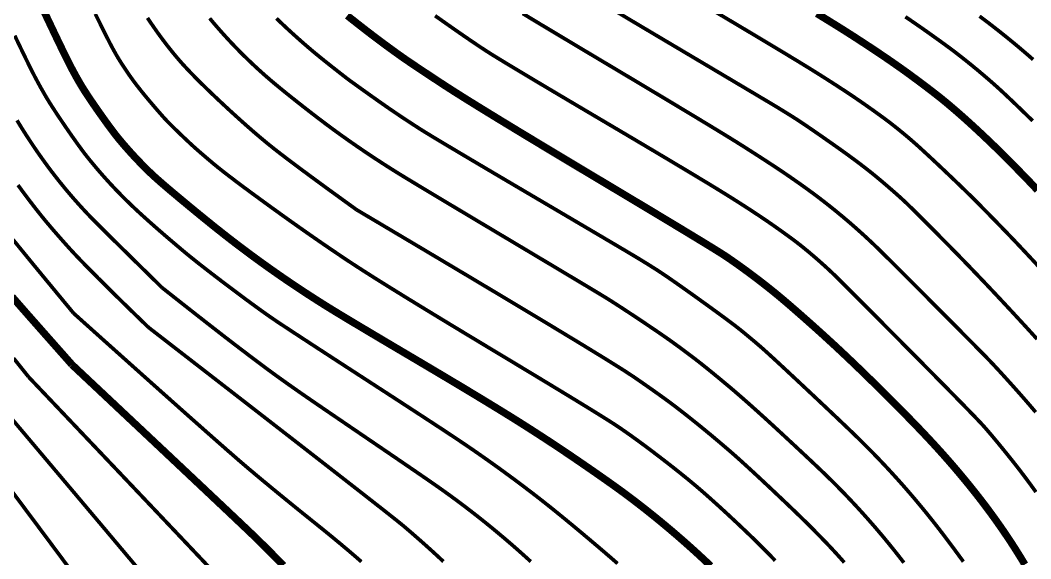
# Model space of a CAD drawing. Extents: x 36524600 to 36525730, y 2746759 to 2747713.
# Drawn here: x 36525113.09 to 36525133.72, y 2747475.43 to 2747486.42 of the extents above; entities that cross this region are included whole.
import ezdxf

# ---------------------------------------------------------------- set-up
doc = ezdxf.new("R2010")
doc.units = 0
doc.header["$LTSCALE"] = 1000
doc.header["$MEASUREMENT"] = 0
doc.layers.add('DGX', color=251, linetype='Continuous')

# ---------------------------------------------------------------- blocks, each defined once
blk = doc.blocks.new('dxt')
at = {"layer": 'DGX', "color": 253, "linetype": 'Continuous', "flags": 128}
for points, const_width in [([(36525132.67419408, 2747486.505715266), (36525132.75470402, 2747486.445391158), (36525132.8348624, 2747486.38461157), (36525132.91466921, 2747486.323376501), (36525132.99412446, 2747486.261685951), (36525133.07322816, 2747486.19953992), (36525133.1519803, 2747486.136938408), (36525133.23038086, 2747486.073881416), (36525133.30841964, 2747486.010377221), (36525133.3860864, 2747485.946434102), (36525133.46338114, 2747485.882052058), (36525133.54030385, 2747485.817231089), (36525133.61685453, 2747485.751971196), (36525133.6930332, 2747485.686272379), (36525133.76883984, 2747485.620134637)], 0.075), ([(36525133.75888032, 2747484.368957312), (36525133.66732639, 2747484.458115753), (36525133.57248303, 2747484.550177958), (36525133.47902877, 2747484.640508726), (36525133.39164212, 2747484.724472857), (36525133.31032307, 2747484.802070351), (36525133.23507163, 2747484.873301209), (36525133.1658878, 2747484.93816543), (36525133.10277157, 2747484.996663013), (36525133.04572295, 2747485.04879396), (36525132.99474195, 2747485.09455827), (36525132.94670465, 2747485.137034219), (36525132.89848717, 2747485.179300081), (36525132.85008951, 2747485.221355857), (36525132.80151166, 2747485.263201546), (36525132.75275364, 2747485.30483715), (36525132.70381542, 2747485.346262666), (36525132.65469703, 2747485.387478097), (36525132.60539845, 2747485.428483441), (36525132.55592337, 2747485.469275651), (36525132.50627546, 2747485.509851679), (36525132.45645474, 2747485.550211526), (36525132.40646119, 2747485.59035519), (36525132.35629482, 2747485.630282674), (36525132.30595563, 2747485.669993975), (36525132.25544361, 2747485.709489095), (36525132.20475877, 2747485.748768033), (36525132.15061122, 2747485.790122326), (36525132.08971108, 2747485.83584351), (36525132.02205835, 2747485.885931585), (36525131.94765301, 2747485.940386551), (36525131.86649509, 2747485.999208407), (36525131.77858457, 2747486.062397155), (36525131.68392146, 2747486.129952794), (36525131.58250576, 2747486.201875323), (36525131.47749612, 2747486.275657088), (36525131.37205122, 2747486.348790431), (36525131.26617105, 2747486.421275353), (36525131.15985563, 2747486.493111853)], 0.075), ([(36525129.35444285, 2747486.559425491), (36525129.64615434, 2747486.380166729), (36525129.89421426, 2747486.225480978), (36525130.09862261, 2747486.095368238), (36525130.27706444, 2747485.979538035), (36525130.44722474, 2747485.867699892), (36525130.60910355, 2747485.759853811), (36525130.76270084, 2747485.655999789), (36525130.90801662, 2747485.55613783), (36525131.0450509, 2747485.46026793), (36525131.17380367, 2747485.368390092), (36525131.29427493, 2747485.280504314), (36525131.40680826, 2747485.1970909), (36525131.51174725, 2747485.11863015), (36525131.60909189, 2747485.045122067), (36525131.6988422, 2747484.976566648), (36525131.78099816, 2747484.912963895), (36525131.85555977, 2747484.854313808), (36525131.92252705, 2747484.800616385), (36525131.98189998, 2747484.751871628), (36525132.03736079, 2747484.705470473), (36525132.09259173, 2747484.658803855), (36525132.14759278, 2747484.611871774), (36525132.20236395, 2747484.564674231), (36525132.25690525, 2747484.517211225), (36525132.31121666, 2747484.469482756), (36525132.3652982, 2747484.421488825), (36525132.41914985, 2747484.373229432), (36525132.47363779, 2747484.323935955), (36525132.52962819, 2747484.272839774), (36525132.58712104, 2747484.21994089), (36525132.64611636, 2747484.165239301), (36525132.70661413, 2747484.108735008), (36525132.76861437, 2747484.050428011), (36525132.83211706, 2747483.990318311), (36525132.8971222, 2747483.928405906), (36525132.96562118, 2747483.862480682), (36525133.03960534, 2747483.790332523), (36525133.11907469, 2747483.711961428), (36525133.20402923, 2747483.627367399), (36525133.29446896, 2747483.536550434), (36525133.39039388, 2747483.439510535), (36525133.49180399, 2747483.336247699), (36525133.59869929, 2747483.22676193), (36525133.71808671, 2747483.102582659), (36525133.85697321, 2747482.955239322)], 0.1500000059604645), ([(36525133.90111446, 2747481.372844257), (36525133.74586093, 2747481.540584082), (36525133.59682658, 2747481.7002613), (36525133.45401142, 2747481.851875911), (36525133.31741545, 2747481.995427915), (36525133.18703865, 2747482.130917313), (36525133.06363348, 2747482.258153102), (36525132.94795239, 2747482.376944283), (36525132.83999538, 2747482.487290855), (36525132.73976243, 2747482.589192819), (36525132.64725357, 2747482.682650175), (36525132.56246877, 2747482.767662922), (36525132.48540805, 2747482.84423106), (36525132.41607141, 2747482.91235459), (36525132.34900049, 2747482.977611382), (36525132.27873694, 2747483.045579304), (36525132.20528075, 2747483.116258357), (36525132.12863193, 2747483.189648541), (36525132.04879049, 2747483.265749855), (36525131.96575641, 2747483.344562301), (36525131.8795297, 2747483.426085878), (36525131.79011036, 2747483.510320586), (36525131.70202783, 2747483.592905295), (36525131.61981154, 2747483.669478877), (36525131.5434615, 2747483.740041331), (36525131.47297771, 2747483.804592658), (36525131.40836016, 2747483.863132857), (36525131.34960886, 2747483.915661928), (36525131.29672381, 2747483.962179872), (36525131.249705, 2747484.002686688), (36525131.20552941, 2747484.040077936), (36525131.16117398, 2747484.077249176), (36525131.11663874, 2747484.114200407), (36525131.07192367, 2747484.15093163), (36525131.02702878, 2747484.187442845), (36525130.98195408, 2747484.223734052), (36525130.93669954, 2747484.25980525), (36525130.89126517, 2747484.295656441), (36525130.84265996, 2747484.333323014), (36525130.78789286, 2747484.374840363), (36525130.72696389, 2747484.420208487), (36525130.65987304, 2747484.469427386), (36525130.58662031, 2747484.522497061), (36525130.50720569, 2747484.57941751), (36525130.4216292, 2747484.640188735), (36525130.32989083, 2747484.704810735), (36525130.23179697, 2747484.772985512), (36525130.12715402, 2747484.84441507), (36525130.01596196, 2747484.919099408), (36525129.89822081, 2747484.997038526), (36525129.77393056, 2747485.078232423), (36525129.64309122, 2747485.1626811), (36525129.50570278, 2747485.250384558), (36525129.36176524, 2747485.341342796), (36525129.19293029, 2747485.446378936), (36525128.98084959, 2747485.576316101), (36525128.72552317, 2747485.73115429), (36525128.42695099, 2747485.910893505), (36525128.08513308, 2747486.115533744), (36525127.70006942, 2747486.345075008), (36525127.27176002, 2747486.599517297)], 0.075), ([(36525133.85019239, 2747479.912376689), (36525133.7438137, 2747480.029657417), (36525133.62993918, 2747480.154312404), (36525133.50856881, 2747480.286341649), (36525133.37970261, 2747480.425745152), (36525133.24334056, 2747480.572522913), (36525133.09948267, 2747480.726674933), (36525132.95208228, 2747480.883751303), (36525132.80509271, 2747481.039302116), (36525132.65851396, 2747481.193327372), (36525132.51234603, 2747481.345827071), (36525132.36658893, 2747481.496801213), (36525132.22124264, 2747481.646249799), (36525132.07630718, 2747481.794172827), (36525131.93178254, 2747481.940570298), (36525131.79380163, 2747482.079676307), (36525131.66849733, 2747482.205724949), (36525131.55586966, 2747482.318716223), (36525131.45591862, 2747482.418650131), (36525131.3686442, 2747482.505526672), (36525131.2940464, 2747482.579345846), (36525131.23212522, 2747482.640107652), (36525131.18288067, 2747482.687812092), (36525131.13698462, 2747482.731217176), (36525131.08510895, 2747482.779080915), (36525131.02725367, 2747482.831403311), (36525130.96341876, 2747482.888184362), (36525130.89360423, 2747482.949424069), (36525130.81781009, 2747483.015122432), (36525130.73603632, 2747483.08527945), (36525130.64828295, 2747483.159895125), (36525130.55407795, 2747483.238351054), (36525130.45294936, 2747483.320028839), (36525130.34489717, 2747483.404928479), (36525130.22992138, 2747483.493049973), (36525130.10802199, 2747483.584393322), (36525129.979199, 2747483.678958527), (36525129.84345241, 2747483.776745586), (36525129.70078222, 2747483.8777545), (36525129.56064026, 2747483.97595604), (36525129.43247835, 2747484.065320975), (36525129.3162965, 2747484.145849305), (36525129.21209469, 2747484.217541031), (36525129.11987293, 2747484.280396152), (36525129.03963123, 2747484.334414669), (36525128.97136956, 2747484.379596581), (36525128.91508796, 2747484.415941889), (36525128.86475392, 2747484.447800376), (36525128.81433494, 2747484.479521823), (36525128.76383104, 2747484.511106233), (36525128.71324221, 2747484.542553603), (36525128.66256845, 2747484.573863935), (36525128.61180976, 2747484.605037229), (36525128.56096613, 2747484.636073484), (36525128.51003759, 2747484.666972701), (36525128.42696203, 2747484.71680605), (36525128.27967741, 2747484.804644704), (36525128.06818371, 2747484.930488664), (36525127.79248095, 2747485.094337927), (36525127.45256911, 2747485.296192496), (36525127.0484482, 2747485.536052369), (36525126.58011822, 2747485.813917547), (36525126.04757917, 2747486.12978803), (36525125.50822121, 2747486.450452555), (36525125.0194345, 2747486.742699859)], 0.075), ([(36525133.82094971, 2747478.421004028), (36525133.72735467, 2747478.531576882), (36525133.6329444, 2747478.641479966), (36525133.5377189, 2747478.750713283), (36525133.44167817, 2747478.859276831), (36525133.34810643, 2747478.963996301), (36525133.2602879, 2747479.061697385), (36525133.1782226, 2747479.152380082), (36525133.10191052, 2747479.236044393), (36525133.03135166, 2747479.312690317), (36525132.96654601, 2747479.382317855), (36525132.90749358, 2747479.444927006), (36525132.85419437, 2747479.50051777), (36525132.79217649, 2747479.564162284), (36525132.70696805, 2747479.650932686), (36525132.59856906, 2747479.760828975), (36525132.4669795, 2747479.89385115), (36525132.31219938, 2747480.049999213), (36525132.1342287, 2747480.229273163), (36525131.93306746, 2747480.431673), (36525131.70871566, 2747480.657198723), (36525131.48405384, 2747480.88278868), (36525131.28196253, 2747481.085381215), (36525131.10244174, 2747481.264976329), (36525130.94549146, 2747481.42157402), (36525130.8111117, 2747481.555174291), (36525130.69930246, 2747481.665777139), (36525130.61006374, 2747481.753382566), (36525130.54339553, 2747481.817990572), (36525130.4878613, 2747481.870934533), (36525130.43202447, 2747481.92354783), (36525130.37588508, 2747481.975830461), (36525130.31944309, 2747482.027782427), (36525130.26269853, 2747482.079403727), (36525130.20565139, 2747482.130694361), (36525130.14830167, 2747482.181654331), (36525130.09064936, 2747482.232283635), (36525130.03270236, 2747482.282575387), (36525129.97446857, 2747482.332522698), (36525129.91594797, 2747482.382125569), (36525129.85714056, 2747482.431384), (36525129.79804636, 2747482.480297992), (36525129.73866535, 2747482.528867544), (36525129.67899754, 2747482.577092655), (36525129.61904293, 2747482.624973327), (36525129.55880971, 2747482.672503047), (36525129.4983061, 2747482.719675305), (36525129.43753209, 2747482.7664901), (36525129.37648768, 2747482.812947433), (36525129.31517287, 2747482.859047303), (36525129.25358766, 2747482.90478971), (36525129.19173206, 2747482.950174655), (36525129.12960605, 2747482.995202137), (36525129.06724755, 2747483.039933296), (36525129.00469448, 2747483.084429272), (36525128.9419468, 2747483.128690064), (36525128.87900455, 2747483.172715673), (36525128.8158677, 2747483.216506098), (36525128.75253627, 2747483.260061341), (36525128.68901025, 2747483.303381399), (36525128.62528965, 2747483.346466274), (36525128.55735204, 2747483.391918363), (36525128.481175, 2747483.44234006), (36525128.39675854, 2747483.497731366), (36525128.30410266, 2747483.558092281), (36525128.20320734, 2747483.623422805), (36525128.09407262, 2747483.693722938), (36525127.97669846, 2747483.768992681), (36525127.85108487, 2747483.849232031), (36525127.69453586, 2747483.947603353), (36525127.48435541, 2747484.077269007), (36525127.22054353, 2747484.238228994), (36525126.9031002, 2747484.430483313), (36525126.53202543, 2747484.654031965), (36525126.10731924, 2747484.908874949), (36525125.6289816, 2747485.195012265), (36525125.09701252, 2747485.512443914), (36525124.56859811, 2747485.827703168), (36525124.1009245, 2747486.107323301), (36525123.69399167, 2747486.351304312), (36525123.34779963, 2747486.559646201)], 0.075), ([(36525133.82570609, 2747476.790680877), (36525133.74184024, 2747476.907337497), (36525133.65686264, 2747477.023182268), (36525133.57077327, 2747477.138215191), (36525133.48357216, 2747477.252436265), (36525133.39525928, 2747477.365845491), (36525133.30583464, 2747477.478442868), (36525133.21848039, 2747477.586972004), (36525133.13637871, 2747477.688176505), (36525133.05952957, 2747477.782056371), (36525132.98793297, 2747477.868611602), (36525132.92158893, 2747477.947842199), (36525132.86049744, 2747478.01974816), (36525132.8046585, 2747478.084329487), (36525132.75407211, 2747478.141586179), (36525132.68811281, 2747478.213002065), (36525132.58615512, 2747478.320060975), (36525132.44819905, 2747478.46276291), (36525132.27424458, 2747478.641107868), (36525132.06429175, 2747478.85509585), (36525131.81834052, 2747479.104726857), (36525131.53639091, 2747479.390000887), (36525131.21844292, 2747479.710917941), (36525130.90093142, 2747480.030940644), (36525130.62029129, 2747480.313531619), (36525130.37652253, 2747480.558690867), (36525130.16962513, 2747480.766418389), (36525129.99959911, 2747480.936714183), (36525129.86644447, 2747481.06957825), (36525129.7701612, 2747481.16501059), (36525129.71074928, 2747481.223011202), (36525129.66966522, 2747481.262178283), (36525129.62836549, 2747481.301110028), (36525129.58685008, 2747481.339806437), (36525129.545119, 2747481.378267509), (36525129.50317225, 2747481.416493246), (36525129.46100982, 2747481.454483646), (36525129.41863171, 2747481.49223871), (36525129.37603793, 2747481.529758438), (36525129.33323388, 2747481.567038099), (36525129.29022495, 2747481.604072962), (36525129.24701116, 2747481.640863026), (36525129.20359249, 2747481.677408293), (36525129.15996895, 2747481.713708762), (36525129.11614054, 2747481.749764432), (36525129.07210726, 2747481.785575304), (36525129.0278691, 2747481.821141378), (36525128.98049141, 2747481.858458128), (36525128.92703956, 2747481.89952103), (36525128.86751351, 2747481.944330082), (36525128.80191328, 2747481.992885285), (36525128.73023888, 2747482.045186638), (36525128.6524903, 2747482.101234142), (36525128.56866753, 2747482.161027797), (36525128.47877058, 2747482.224567603), (36525128.38260259, 2747482.29155022), (36525128.2799667, 2747482.361672306), (36525128.17086291, 2747482.434933864), (36525128.05529121, 2747482.511334891), (36525127.9332516, 2747482.590875389), (36525127.8047441, 2747482.673555357), (36525127.66976869, 2747482.759374795), (36525127.52832538, 2747482.848333704), (36525127.36164442, 2747482.951526321), (36525127.15095607, 2747483.080046886), (36525126.89626034, 2747483.233895397), (36525126.59755723, 2747483.413071855), (36525126.25484673, 2747483.617576261), (36525125.86812884, 2747483.847408613), (36525125.43740357, 2747484.102568913), (36525124.96267091, 2747484.383057159), (36525124.49136667, 2747484.661514805), (36525124.07092667, 2747484.910583303), (36525123.70135091, 2747485.130262653), (36525123.38263937, 2747485.320552855), (36525123.11479207, 2747485.481453909), (36525122.897809, 2747485.612965815), (36525122.73169017, 2747485.715088573), (36525122.61643557, 2747485.787822183), (36525122.52132398, 2747485.849965809), (36525122.41563418, 2747485.920318618), (36525122.29936615, 2747485.998880609), (36525122.17251992, 2747486.085651781), (36525122.03509548, 2747486.180632135), (36525121.88709281, 2747486.283821671), (36525121.72851193, 2747486.39522039), (36525121.55935283, 2747486.514828289)], 0.075), ([(36525119.76674769, 2747486.517027398), (36525119.79096381, 2747486.497922886), (36525119.82180142, 2747486.473600176), (36525119.85926053, 2747486.444059267), (36525119.90334113, 2747486.409300159), (36525119.95404322, 2747486.369322852), (36525120.00811802, 2747486.326816955), (36525120.06231671, 2747486.284472076), (36525120.1166393, 2747486.242288215), (36525120.17108578, 2747486.200265371), (36525120.22565617, 2747486.158403546), (36525120.28035045, 2747486.116702738), (36525120.33516863, 2747486.075162948), (36525120.39011071, 2747486.033784176), (36525120.44517476, 2747485.992567863), (36525120.50035888, 2747485.951515452), (36525120.55566305, 2747485.91062694), (36525120.61108728, 2747485.86990233), (36525120.66663157, 2747485.829341621), (36525120.72229592, 2747485.788944812), (36525120.77808033, 2747485.748711904), (36525120.83398479, 2747485.708642897), (36525120.89724011, 2747485.664082393), (36525120.97507707, 2747485.610374993), (36525121.06749568, 2747485.547520698), (36525121.17449594, 2747485.475519508), (36525121.29607783, 2747485.394371422), (36525121.43224138, 2747485.30407644), (36525121.58298657, 2747485.204634564), (36525121.7483134, 2747485.096045792), (36525121.94772723, 2747484.967513646), (36525122.20073339, 2747484.808241647), (36525122.50733189, 2747484.618229796), (36525122.86752272, 2747484.397478092), (36525123.28130587, 2747484.145986536), (36525123.74868137, 2747483.863755127), (36525124.2696492, 2747483.550783866), (36525124.84420937, 2747483.207072753), (36525125.41206773, 2747482.867647207), (36525125.91293013, 2747482.567532652), (36525126.34679659, 2747482.306729086), (36525126.71366711, 2747482.085236509), (36525127.01354168, 2747481.903054923), (36525127.24642029, 2747481.760184326), (36525127.41230296, 2747481.656624718), (36525127.51118968, 2747481.5923761), (36525127.57645343, 2747481.54760798), (36525127.64146718, 2747481.502489866), (36525127.70623092, 2747481.457021757), (36525127.77074467, 2747481.411203654), (36525127.83500841, 2747481.365035556), (36525127.89902214, 2747481.318517464), (36525127.96278588, 2747481.271649378), (36525128.02629961, 2747481.224431298), (36525128.08955585, 2747481.176868821), (36525128.15254711, 2747481.128967548), (36525128.2152734, 2747481.080727478), (36525128.27773471, 2747481.032148609), (36525128.33993104, 2747480.983230945), (36525128.40186239, 2747480.933974482), (36525128.46352877, 2747480.884379223), (36525128.52493016, 2747480.834445166), (36525128.58977647, 2747480.780884211), (36525128.66177759, 2747480.720408258), (36525128.7409335, 2747480.653017304), (36525128.82724421, 2747480.578711351), (36525128.92070974, 2747480.4974904), (36525129.02133006, 2747480.409354449), (36525129.12910519, 2747480.314303498), (36525129.24403512, 2747480.212337549), (36525129.36227553, 2747480.106625773), (36525129.47998212, 2747480.000337345), (36525129.59715489, 2747479.893472265), (36525129.71379381, 2747479.786030531), (36525129.82989891, 2747479.678012145), (36525129.94547018, 2747479.569417106), (36525130.06050763, 2747479.460245414), (36525130.17501123, 2747479.35049707), (36525130.28968124, 2747479.239663012), (36525130.40521786, 2747479.12723418), (36525130.5216211, 2747479.013210572), (36525130.63889096, 2747478.897592191), (36525130.75702744, 2747478.780379035), (36525130.87603053, 2747478.661571104), (36525130.99590025, 2747478.541168399), (36525131.11663658, 2747478.419170918), (36525131.2357149, 2747478.29787739), (36525131.35061058, 2747478.179586541), (36525131.46132363, 2747478.064298371), (36525131.56785402, 2747477.952012879), (36525131.67020178, 2747477.842730066), (36525131.7683669, 2747477.736449931), (36525131.86234938, 2747477.633172475), (36525131.95214921, 2747477.532897698), (36525132.03947055, 2747477.433806355), (36525132.12601751, 2747477.334079201), (36525132.21179011, 2747477.233716238), (36525132.29678833, 2747477.132717465), (36525132.38101219, 2747477.031082881), (36525132.46446169, 2747476.928812487), (36525132.54713682, 2747476.825906283), (36525132.62903757, 2747476.722364269), (36525132.7100413, 2747476.618140333), (36525132.79002532, 2747476.513188361), (36525132.86898965, 2747476.407508354), (36525132.94693426, 2747476.301100313), (36525133.02385918, 2747476.193964236), (36525133.09976439, 2747476.086100124), (36525133.1746499, 2747475.977507977), (36525133.24851571, 2747475.868187795), (36525133.32127476, 2747475.758155292), (36525133.39283999, 2747475.647426182), (36525133.4632114, 2747475.536000464), (36525133.53238899, 2747475.423878139), (36525133.60037277, 2747475.311059207)], 0.1500000059604645), ([(36525119.7955789, 2747485.207621312), (36525119.67685642, 2747485.299558287), (36525119.56605878, 2747485.385892822), (36525119.46318597, 2747485.466624916), (36525119.368238, 2747485.541754569), (36525119.28121487, 2747485.611281782), (36525119.20211658, 2747485.675206555), (36525119.13094312, 2747485.733528887), (36525119.0676945, 2747485.786248778), (36525119.00854343, 2747485.836321225), (36525118.94966263, 2747485.886701223), (36525118.8910521, 2747485.937388774), (36525118.83271183, 2747485.988383877), (36525118.77464183, 2747486.039686531), (36525118.71684209, 2747486.091296737), (36525118.65931263, 2747486.143214494), (36525118.60205343, 2747486.195439804), (36525118.54507087, 2747486.247966819), (36525118.48837133, 2747486.300789691), (36525118.43195482, 2747486.35390842), (36525118.37582133, 2747486.407323007), (36525118.31997085, 2747486.461033452)], 0.075), ([(36525132.34469478, 2747475.370054924), (36525132.25726998, 2747475.48946179), (36525132.17453134, 2747475.60179032), (36525132.09647886, 2747475.707040513), (36525132.02311255, 2747475.805212371), (36525131.9544324, 2747475.896305893), (36525131.89043842, 2747475.980321079), (36525131.8285624, 2747476.06061636), (36525131.76623616, 2747476.140550167), (36525131.70345971, 2747476.220122499), (36525131.64023302, 2747476.299333358), (36525131.57655613, 2747476.378182741), (36525131.51242901, 2747476.456670651), (36525131.44785167, 2747476.534797086), (36525131.3828241, 2747476.612562047), (36525131.31735478, 2747476.689955468), (36525131.25145217, 2747476.766967281), (36525131.18511628, 2747476.843597487), (36525131.11834709, 2747476.919846086), (36525131.05114462, 2747476.995713077), (36525130.98350886, 2747477.071198462), (36525130.91543981, 2747477.14630224), (36525130.84693746, 2747477.22102441), (36525130.77801075, 2747477.295355303), (36525130.70866858, 2747477.369285248), (36525130.63891096, 2747477.442814245), (36525130.56873788, 2747477.515942295), (36525130.49814934, 2747477.588669397), (36525130.42714535, 2747477.660995551), (36525130.3557259, 2747477.732920757), (36525130.28389099, 2747477.804445017), (36525130.20383109, 2747477.883067776), (36525130.10773665, 2747477.976288482), (36525129.99560768, 2747478.084107136), (36525129.86744417, 2747478.206523737), (36525129.72324613, 2747478.343538287), (36525129.56301355, 2747478.495150784), (36525129.38674644, 2747478.661361229), (36525129.19444479, 2747478.842169621), (36525129.00356916, 2747479.021173043), (36525128.8315801, 2747479.181968575), (36525128.67847762, 2747479.324556218), (36525128.54426169, 2747479.448935972), (36525128.42893235, 2747479.555107836), (36525128.33248958, 2747479.643071812), (36525128.25493339, 2747479.712827898), (36525128.19626376, 2747479.764376095), (36525128.14695744, 2747479.806724655), (36525128.09749116, 2747479.848881835), (36525128.04786492, 2747479.890847632), (36525127.99807872, 2747479.932622048), (36525127.94813257, 2747479.974205081), (36525127.89802645, 2747480.015596733), (36525127.84776037, 2747480.056797003), (36525127.79733433, 2747480.097805891), (36525127.74008357, 2747480.143267292), (36525127.66934332, 2747480.197825099), (36525127.58511357, 2747480.261479314), (36525127.48739433, 2747480.334229935), (36525127.3761856, 2747480.416076963), (36525127.25148737, 2747480.507020399), (36525127.11329966, 2747480.607060241), (36525126.96162245, 2747480.71619649), (36525126.80967901, 2747480.824966224), (36525126.67069257, 2747480.923906521), (36525126.54466315, 2747481.013017382), (36525126.43159074, 2747481.092298806), (36525126.33147534, 2747481.161750793), (36525126.24431696, 2747481.221373343), (36525126.17011558, 2747481.271166456), (36525126.10887122, 2747481.311130133), (36525126.05404916, 2747481.346088672), (36525125.99911467, 2747481.380866371), (36525125.94406776, 2747481.41546323), (36525125.88890843, 2747481.449879249), (36525125.83363668, 2747481.484114428), (36525125.7782525, 2747481.518168768), (36525125.72275591, 2747481.552042268), (36525125.66714689, 2747481.585734928), (36525125.58446384, 2747481.635186425), (36525125.44774514, 2747481.716336436), (36525125.25699081, 2747481.829184961), (36525125.01220082, 2747481.973732001), (36525124.71337519, 2747482.149977554), (36525124.36051392, 2747482.357921621), (36525123.953617, 2747482.597564203), (36525123.49268443, 2747482.868905298), (36525123.03081767, 2747483.140974466), (36525122.62111815, 2747483.382801263), (36525122.26358589, 2747483.594385689), (36525121.95822087, 2747483.775727745), (36525121.7050231, 2747483.926827431), (36525121.50399257, 2747484.047684746), (36525121.3551293, 2747484.138299691), (36525121.25843327, 2747484.198672266), (36525121.18789767, 2747484.244040069), (36525121.11751569, 2747484.2896407), (36525121.04728732, 2747484.335474159), (36525120.97721256, 2747484.381540445), (36525120.90729142, 2747484.42783956), (36525120.83752389, 2747484.474371501), (36525120.76790997, 2747484.521136271), (36525120.69844967, 2747484.568133868), (36525120.62363175, 2747484.619350619), (36525120.537945, 2747484.678772849), (36525120.44138941, 2747484.746400558), (36525120.33396499, 2747484.822233747), (36525120.21567173, 2747484.906272414), (36525120.08650962, 2747484.998516561), (36525119.94647868, 2747485.098966186), (36525119.7955789, 2747485.207621291)], 0.075), ([(36525131.13014806, 2747475.348641711), (36525131.07129287, 2747475.424405612), (36525131.01451537, 2747475.496987173), (36525130.9585852, 2747475.56782027), (36525130.90227197, 2747475.638338772), (36525130.84557571, 2747475.708542681), (36525130.7884964, 2747475.778431997), (36525130.73103406, 2747475.84800672), (36525130.67318866, 2747475.917266848), (36525130.61496022, 2747475.986212384), (36525130.55634874, 2747476.054843326), (36525130.49736131, 2747476.123151414), (36525130.43800502, 2747476.191128387), (36525130.37827987, 2747476.258774246), (36525130.31818587, 2747476.326088991), (36525130.25772302, 2747476.393072621), (36525130.19689131, 2747476.459725137), (36525130.13569073, 2747476.526046538), (36525130.07412131, 2747476.592036825), (36525130.01219048, 2747476.657688056), (36525129.94990569, 2747476.722992291), (36525129.88726695, 2747476.78794953), (36525129.82427425, 2747476.852559772), (36525129.76092759, 2747476.916823018), (36525129.69722698, 2747476.980739268), (36525129.63317241, 2747477.044308522), (36525129.56876387, 2747477.107530779), (36525129.49754958, 2747477.17651837), (36525129.41307769, 2747477.257383626), (36525129.31534822, 2747477.350126546), (36525129.20436116, 2747477.45474713), (36525129.0801165, 2747477.571245379), (36525128.94261426, 2747477.699621292), (36525128.79185444, 2747477.839874869), (36525128.62783703, 2747477.992006111), (36525128.46115585, 2747478.145783221), (36525128.30240473, 2747478.290974404), (36525128.15158367, 2747478.427579659), (36525128.00869267, 2747478.555598987), (36525127.87373172, 2747478.675032388), (36525127.74670083, 2747478.785879862), (36525127.6276, 2747478.888141408), (36525127.51642922, 2747478.981817026), (36525127.41245817, 2747479.068262551), (36525127.31495653, 2747479.148833816), (36525127.22392429, 2747479.223530821), (36525127.13936146, 2747479.292353565), (36525127.06126803, 2747479.35530205), (36525126.98964401, 2747479.412376274), (36525126.92448938, 2747479.463576238), (36525126.86580417, 2747479.508901942), (36525126.81028338, 2747479.551197615), (36525126.75462203, 2747479.59330749), (36525126.69882015, 2747479.635231565), (36525126.64287773, 2747479.676969841), (36525126.58679475, 2747479.718522316), (36525126.53057123, 2747479.759888993), (36525126.47420716, 2747479.80106987), (36525126.41770254, 2747479.842064947), (36525126.35740416, 2747479.885252266), (36525126.28965881, 2747479.933009867), (36525126.21446647, 2747479.985337751), (36525126.13182716, 2747480.042235917), (36525126.04174086, 2747480.103704366), (36525125.94420759, 2747480.169743098), (36525125.83922734, 2747480.240352112), (36525125.72680011, 2747480.315531408), (36525125.61418993, 2747480.390436387), (36525125.50866082, 2747480.460222445), (36525125.41021279, 2747480.524889584), (36525125.31884584, 2747480.584437804), (36525125.23455996, 2747480.638867104), (36525125.15735517, 2747480.688177485), (36525125.08723144, 2747480.732368947), (36525125.02418879, 2747480.771441489), (36525124.93986142, 2747480.822697203), (36525124.80588349, 2747480.903438179), (36525124.62225501, 2747481.013664417), (36525124.38897599, 2747481.153375917), (36525124.10604642, 2747481.322572679), (36525123.7734663, 2747481.521254703), (36525123.39123563, 2747481.74942199), (36525122.95935442, 2747482.007074539), (36525122.52621773, 2747482.265531059), (36525122.14022063, 2747482.496110259), (36525121.80136314, 2747482.698812139), (36525121.50964524, 2747482.8736367), (36525121.26506694, 2747483.020583941), (36525121.06762823, 2747483.139653862), (36525120.91732913, 2747483.230846463), (36525120.81416962, 2747483.294161744), (36525120.73469083, 2747483.343710386), (36525120.65543391, 2747483.393603066), (36525120.57639885, 2747483.443839787), (36525120.49758565, 2747483.494420548), (36525120.41899431, 2747483.545345348), (36525120.34062483, 2747483.596614188), (36525120.26247722, 2747483.648227067), (36525120.18455146, 2747483.700183986), (36525120.10685351, 2747483.752480961), (36525120.02938932, 2747483.80511401), (36525119.95215888, 2747483.858083131), (36525119.87516219, 2747483.911388326), (36525119.79839925, 2747483.965029593), (36525119.72187007, 2747484.019006933), (36525119.64557464, 2747484.073320346), (36525119.56951296, 2747484.127969832), (36525119.49184266, 2747484.18443863), (36525119.41072135, 2747484.244209976), (36525119.32614903, 2747484.307283873), (36525119.2381257, 2747484.373660319), (36525119.14665137, 2747484.443339315), (36525119.05172604, 2747484.516320861), (36525118.95334969, 2747484.592604956), (36525118.85152233, 2747484.672191601), (36525118.75089984, 2747484.75137477), (36525118.65613809, 2747484.826448438), (36525118.56723707, 2747484.897412606), (36525118.48419679, 2747484.964267273), (36525118.40701725, 2747485.027012439), (36525118.33569844, 2747485.085648104), (36525118.27024037, 2747485.140174268), (36525118.21064304, 2747485.190590931), (36525118.15415611, 2747485.239151883), (36525118.09802926, 2747485.288110915), (36525118.04226249, 2747485.337468026), (36525117.98685578, 2747485.387223216), (36525117.93180916, 2747485.437376485), (36525117.87712261, 2747485.487927833), (36525117.82279614, 2747485.53887726), (36525117.76882974, 2747485.590224766), (36525117.71523459, 2747485.641959648), (36525117.66202185, 2747485.694071201), (36525117.60919151, 2747485.746559426), (36525117.5567436, 2747485.799424322), (36525117.50467809, 2747485.85266589), (36525117.452995, 2747485.90628413), (36525117.40169433, 2747485.960279041), (36525117.35077606, 2747486.014650624), (36525117.30025075, 2747486.06938755), (36525117.25012891, 2747486.124478487), (36525117.20041055, 2747486.179923438), (36525117.15109567, 2747486.2357224), (36525117.10218427, 2747486.291875375), (36525117.05367636, 2747486.348382364), (36525117.00557192, 2747486.405243364), (36525116.95787098, 2747486.462458378)], 0.075), ([(36525119.95806362, 2747482.553040215), (36525121.1537668, 2747481.843299757), (36525122.2097818, 2747481.214592113), (36525123.12610862, 2747480.666917283), (36525123.90274727, 2747480.200275267), (36525124.53969772, 2747479.814666066), (36525125.03696, 2747479.510089679), (36525125.39453409, 2747479.286546106), (36525125.61242, 2747479.144035347), (36525125.75566182, 2747479.04498844), (36525125.88930365, 2747478.951836423), (36525126.01334547, 2747478.864579297), (36525126.1277873, 2747478.78321706), (36525126.23262914, 2747478.707749714), (36525126.32787097, 2747478.638177257), (36525126.4135128, 2747478.574499691), (36525126.48955464, 2747478.516717016), (36525126.56069032, 2747478.461742105), (36525126.63161366, 2747478.406487833), (36525126.70232468, 2747478.350954202), (36525126.77282336, 2747478.295141209), (36525126.84310972, 2747478.239048857), (36525126.91318374, 2747478.182677144), (36525126.98304544, 2747478.12602607), (36525127.0526948, 2747478.069095636), (36525127.12213912, 2747478.011908332), (36525127.19138569, 2747477.95448665), (36525127.26043452, 2747477.89683059), (36525127.32928558, 2747477.838940151), (36525127.39793891, 2747477.780815334), (36525127.46639448, 2747477.722456138), (36525127.53465231, 2747477.663862563), (36525127.60271238, 2747477.60503461), (36525127.67461197, 2747477.542064872), (36525127.75438834, 2747477.471045943), (36525127.84204149, 2747477.391977821), (36525127.93757143, 2747477.304860509), (36525128.04097815, 2747477.209694005), (36525128.15226164, 2747477.106478309), (36525128.27142192, 2747476.995213422), (36525128.39845899, 2747476.875899344), (36525128.52457416, 2747476.756961901), (36525128.64096873, 2747476.64682692), (36525128.74764273, 2747476.545494402), (36525128.84459613, 2747476.452964346), (36525128.93182895, 2747476.369236752), (36525129.00934117, 2747476.294311621), (36525129.07713282, 2747476.228188952), (36525129.13520388, 2747476.170868746), (36525129.18784419, 2747476.118399716), (36525129.2393436, 2747476.066830574), (36525129.28970209, 2747476.016161321), (36525129.33891967, 2747475.966391957), (36525129.38699634, 2747475.917522483), (36525129.4339321, 2747475.869552897), (36525129.47972695, 2747475.8224832), (36525129.52438088, 2747475.776313392), (36525129.56834213, 2747475.730480526), (36525129.61205895, 2747475.684421655), (36525129.6555313, 2747475.638136778), (36525129.69875921, 2747475.591625896), (36525129.74174266, 2747475.54488901), (36525129.78448166, 2747475.497926117), (36525129.8269762, 2747475.45073722), (36525129.86922631, 2747475.403322317), (36525129.9136022, 2747475.352505994)], 0.075), ([(36525115.6876684, 2747486.470127795), (36525115.73525111, 2747486.399798034), (36525115.7867753, 2747486.324536394), (36525115.84224096, 2747486.244342876), (36525115.9001893, 2747486.162085673), (36525115.95916153, 2747486.080632982), (36525116.01915765, 2747485.999984802), (36525116.08017766, 2747485.920141133), (36525116.14222156, 2747485.841101975), (36525116.20528935, 2747485.762867327), (36525116.26938103, 2747485.685437191), (36525116.3344966, 2747485.608811567), (36525116.40470471, 2747485.529188104), (36525116.484074, 2747485.442764456), (36525116.57260447, 2747485.349540622), (36525116.67029613, 2747485.249516603), (36525116.77714896, 2747485.142692398), (36525116.89316298, 2747485.029068008), (36525117.01833818, 2747484.908643431), (36525117.15267457, 2747484.78141867), (36525117.28973415, 2747484.653369655), (36525117.42307893, 2747484.530472319), (36525117.55270892, 2747484.412726662), (36525117.6786241, 2747484.300132683), (36525117.80082449, 2747484.192690384), (36525117.91931009, 2747484.090399763), (36525118.03408089, 2747483.993260821), (36525118.14513688, 2747483.901273559), (36525118.26901264, 2747483.801972418), (36525118.4222427, 2747483.682891841), (36525118.60482708, 2747483.544031828), (36525118.81676576, 2747483.385392379), (36525119.05805875, 2747483.206973494), (36525119.32870606, 2747483.008775174), (36525119.62870767, 2747482.790797418), (36525119.95806359, 2747482.553040225)], 0.075), ([(36525114.62280764, 2747486.551614842), (36525114.68219209, 2747486.43179899), (36525114.73582526, 2747486.323823271), (36525114.78370714, 2747486.227687686), (36525114.82583773, 2747486.143392234), (36525114.86221702, 2747486.070936915), (36525114.89284503, 2747486.01032173), (36525114.91772176, 2747485.961546678), (36525114.93684718, 2747485.924611759), (36525114.95318442, 2747485.893645306), (36525114.96969657, 2747485.862775648), (36525114.98638362, 2747485.832002786), (36525115.0032456, 2747485.80132672), (36525115.02028248, 2747485.77074745), (36525115.03749427, 2747485.740264976), (36525115.05488098, 2747485.709879299), (36525115.07244259, 2747485.679590417), (36525115.09144771, 2747485.64762076), (36525115.11316493, 2747485.612192757), (36525115.13759425, 2747485.573306408), (36525115.16473568, 2747485.530961713), (36525115.19458921, 2747485.485158672), (36525115.22715483, 2747485.435897285), (36525115.26243256, 2747485.383177552), (36525115.30042239, 2747485.326999472), (36525115.34154674, 2747485.267695094), (36525115.38622806, 2747485.205596466), (36525115.43446634, 2747485.140703587), (36525115.48626157, 2747485.073016457), (36525115.54161377, 2747485.002535076), (36525115.60052291, 2747484.929259444), (36525115.66298902, 2747484.853189562), (36525115.72901209, 2747484.774325428), (36525115.7941163, 2747484.697523671), (36525115.85382586, 2747484.627640919), (36525115.90814076, 2747484.56467717), (36525115.95706101, 2747484.508632426), (36525116.0005866, 2747484.459506685), (36525116.03871753, 2747484.417299948), (36525116.0714538, 2747484.382012215), (36525116.09879542, 2747484.353643487), (36525116.1234775, 2747484.328757538), (36525116.14823518, 2747484.303918147), (36525116.17306845, 2747484.27912531), (36525116.19797731, 2747484.25437903), (36525116.22296177, 2747484.229679307), (36525116.24802182, 2747484.20502614), (36525116.27315746, 2747484.180419528), (36525116.29836869, 2747484.155859473), (36525116.32443932, 2747484.130606977), (36525116.35215314, 2747484.103923041), (36525116.38151017, 2747484.075807667), (36525116.41251038, 2747484.046260853), (36525116.44515379, 2747484.0152826), (36525116.4794404, 2747483.982872908), (36525116.51537021, 2747483.949031778), (36525116.5529432, 2747483.913759207), (36525116.59397288, 2747483.875788441), (36525116.64027271, 2747483.833852722), (36525116.69184269, 2747483.787952049), (36525116.74868283, 2747483.738086422), (36525116.81079313, 2747483.684255843), (36525116.87817358, 2747483.62646031), (36525116.95082419, 2747483.564699824), (36525117.02874496, 2747483.498974384), (36525117.1182675, 2747483.425378363), (36525117.22572344, 2747483.340006132), (36525117.35111278, 2747483.242857691), (36525117.49443551, 2747483.13393304), (36525117.65569165, 2747483.01323218), (36525117.83488118, 2747482.88075511), (36525118.03200411, 2747482.736501829), (36525118.24706043, 2747482.580472339), (36525118.46853315, 2747482.421133328), (36525118.68490525, 2747482.266951483), (36525118.89617672, 2747482.117926807), (36525119.10234758, 2747481.974059297), (36525119.3034178, 2747481.835348954), (36525119.49938742, 2747481.701795779), (36525119.69025641, 2747481.573399771), (36525119.87602478, 2747481.450160931), (36525120.08132699, 2747481.316893792), (36525120.33079749, 2747481.158412891), (36525120.6244363, 2747480.974718227), (36525120.96224339, 2747480.7658098), (36525121.34421878, 2747480.53168761), (36525121.77036247, 2747480.272351657), (36525122.24067446, 2747479.987801942), (36525122.75515474, 2747479.678038463), (36525123.2639239, 2747479.371973917), (36525123.7171025, 2747479.098520999), (36525124.11469055, 2747478.85767971), (36525124.45668805, 2747478.649450049), (36525124.74309499, 2747478.473832016), (36525124.97391137, 2747478.330825611), (36525125.14913721, 2747478.220430835), (36525125.2687725, 2747478.142647687), (36525125.36309116, 2747478.078705582), (36525125.4623671, 2747478.009833936), (36525125.56660034, 2747477.936032748), (36525125.67579088, 2747477.857302019), (36525125.7899387, 2747477.773641749), (36525125.90904382, 2747477.685051938), (36525126.03310624, 2747477.591532584), (36525126.16212595, 2747477.49308369), (36525126.29060582, 2747477.393930404), (36525126.41304875, 2747477.298297879), (36525126.52945473, 2747477.206186114), (36525126.63982376, 2747477.117595108), (36525126.74415585, 2747477.032524862), (36525126.84245098, 2747476.950975377), (36525126.93470915, 2747476.872946651), (36525127.02093039, 2747476.798438685), (36525127.10522483, 2747476.724305621), (36525127.19170265, 2747476.6474016), (36525127.28036384, 2747476.567726622), (36525127.37120839, 2747476.485280687), (36525127.46423632, 2747476.400063796), (36525127.55944762, 2747476.312075947), (36525127.65684228, 2747476.221317142), (36525127.75642033, 2747476.12778738), (36525127.85438069, 2747476.035084154), (36525127.94692232, 2747475.946804955), (36525128.03404523, 2747475.862949782), (36525128.1157494, 2747475.783518637), (36525128.19203485, 2747475.708511519), (36525128.26290157, 2747475.637928428), (36525128.32834956, 2747475.571769364), (36525128.38837881, 2747475.510034327), (36525128.4455464, 2747475.450370416), (36525128.50240936, 2747475.390424726)], 0.075), ([(36525127.18481082, 2747475.283085873), (36525127.10884731, 2747475.354970461), (36525127.03248854, 2747475.426435056), (36525126.95573452, 2747475.497479658), (36525126.87858525, 2747475.568104266), (36525126.80104072, 2747475.638308881), (36525126.7231104, 2747475.708084992), (36525126.64480373, 2747475.777424091), (36525126.56612071, 2747475.846326175), (36525126.48706134, 2747475.914791246), (36525126.40762562, 2747475.982819304), (36525126.32781355, 2747476.050410348), (36525126.24762513, 2747476.11756438), (36525126.16706038, 2747476.184281397), (36525126.08612908, 2747476.250553316), (36525126.00484108, 2747476.316372052), (36525125.92319636, 2747476.381737605), (36525125.84119494, 2747476.446649974), (36525125.75883679, 2747476.51110916), (36525125.67612194, 2747476.575115162), (36525125.59305038, 2747476.638667981), (36525125.5096221, 2747476.701767617), (36525125.42043085, 2747476.76811321), (36525125.32007039, 2747476.8414039), (36525125.20854072, 2747476.921639689), (36525125.08584182, 2747477.008820575), (36525124.95197371, 2747477.102946559), (36525124.80693637, 2747477.204017641), (36525124.65072982, 2747477.312033822), (36525124.48335405, 2747477.4269951), (36525124.31007415, 2747477.544939211), (36525124.13615523, 2747477.661903892), (36525123.96159726, 2747477.777889142), (36525123.78640027, 2747477.892894961), (36525123.61056425, 2747478.00692135), (36525123.43408919, 2747478.119968308), (36525123.25697511, 2747478.232035835), (36525123.07922199, 2747478.343123931), (36525122.89247102, 2747478.458507989), (36525122.68836342, 2747478.5834634), (36525122.46689916, 2747478.717990163), (36525122.22807825, 2747478.862088279), (36525121.97190068, 2747479.015757748), (36525121.69836647, 2747479.178998569), (36525121.40747561, 2747479.351810744), (36525121.0992281, 2747479.534194272), (36525120.79622044, 2747479.713293473), (36525120.52104914, 2747479.876252668), (36525120.2737142, 2747480.023071858), (36525120.05421562, 2747480.153751043), (36525119.8625534, 2747480.268290221), (36525119.69872753, 2747480.366689395), (36525119.56273802, 2747480.448948563), (36525119.45458487, 2747480.515067725), (36525119.36048923, 2747480.573333906), (36525119.26667226, 2747480.632034129), (36525119.17313395, 2747480.691168394), (36525119.07987431, 2747480.750736701), (36525118.98689333, 2747480.81073905), (36525118.89419102, 2747480.871175441), (36525118.80176737, 2747480.932045874), (36525118.7096224, 2747480.993350349), (36525118.61776407, 2747481.055083522), (36525118.5262004, 2747481.117240048), (36525118.43493138, 2747481.179819927), (36525118.343957, 2747481.24282316), (36525118.25327727, 2747481.306249746), (36525118.1628922, 2747481.370099684), (36525118.07280177, 2747481.434372976), (36525117.98300599, 2747481.499069622), (36525117.89351266, 2747481.564183982), (36525117.80432954, 2747481.629710416), (36525117.71545666, 2747481.695648926), (36525117.626894, 2747481.761999512), (36525117.53864158, 2747481.828762172), (36525117.45069937, 2747481.895936908), (36525117.3630674, 2747481.963523719), (36525117.27574565, 2747482.031522605), (36525117.18620513, 2747482.101953733), (36525117.09191684, 2747482.17683727), (36525116.99288078, 2747482.256173216), (36525116.88909695, 2747482.339961571), (36525116.78056537, 2747482.428202335), (36525116.667286, 2747482.520895509), (36525116.54925887, 2747482.618041091), (36525116.42648398, 2747482.719639082), (36525116.30651243, 2747482.819514194), (36525116.19689533, 2747482.91149114), (36525116.09763268, 2747482.995569921), (36525116.0087245, 2747483.071750535), (36525115.93017076, 2747483.140032982), (36525115.86197148, 2747483.200417264), (36525115.80412664, 2747483.252903379), (36525115.75663626, 2747483.297491329), (36525115.71446694, 2747483.338271928), (36525115.6725853, 2747483.379335993), (36525115.63099132, 2747483.420683525), (36525115.58968501, 2747483.462314522), (36525115.54866637, 2747483.504228986), (36525115.5079354, 2747483.546426916), (36525115.4674921, 2747483.588908312), (36525115.42733647, 2747483.631673174), (36525115.38747609, 2747483.67471337), (36525115.34791855, 2747483.718020765), (36525115.30866384, 2747483.76159536), (36525115.26971197, 2747483.805437156), (36525115.23106293, 2747483.849546151), (36525115.19271674, 2747483.893922346), (36525115.15467338, 2747483.938565741), (36525115.11693286, 2747483.983476337), (36525115.0774839, 2747484.031705499), (36525115.03431523, 2747484.086304595), (36525114.98742685, 2747484.147273624), (36525114.93681875, 2747484.214612588), (36525114.88249093, 2747484.288321486), (36525114.82444341, 2747484.368400317), (36525114.76267617, 2747484.454849082), (36525114.69718921, 2747484.547667781), (36525114.63220611, 2747484.640838995), (36525114.57195042, 2747484.728345306), (36525114.51642215, 2747484.810186713), (36525114.46562129, 2747484.886363217), (36525114.41954783, 2747484.956874818), (36525114.37820181, 2747485.021721515), (36525114.34158318, 2747485.080903309), (36525114.30969198, 2747485.1344202), (36525114.28034516, 2747485.185203215), (36525114.25135972, 2747485.236183383), (36525114.22273566, 2747485.287360703), (36525114.19447295, 2747485.338735175), (36525114.16657163, 2747485.3903068), (36525114.13903167, 2747485.442075577), (36525114.11185309, 2747485.494041507), (36525114.08503588, 2747485.546204588), (36525114.05582301, 2747485.604132365), (36525114.02145746, 2747485.673392378), (36525113.98193925, 2747485.753984628), (36525113.93726835, 2747485.845909115), (36525113.88744478, 2747485.949165839), (36525113.83246853, 2747486.063754799), (36525113.7723396, 2747486.189675997), (36525113.70705801, 2747486.326929431), (36525113.64159935, 2747486.46498425), (36525113.58093925, 2747486.593309604)], 0.1500000059604645), ([(36525125.28422645, 2747475.331688107), (36525125.19369814, 2747475.410858258), (36525125.09400836, 2747475.497141419), (36525124.98515709, 2747475.59053759), (36525124.86714433, 2747475.69104677), (36525124.7399701, 2747475.798668961), (36525124.60363439, 2747475.913404162), (36525124.46548054, 2747476.028986135), (36525124.33285192, 2747476.139148641), (36525124.20574852, 2747476.243891682), (36525124.08417034, 2747476.343215255), (36525123.96811739, 2747476.437119362), (36525123.85758965, 2747476.525604004), (36525123.75258712, 2747476.608669179), (36525123.65310983, 2747476.686314887), (36525123.55624156, 2747476.761045624), (36525123.45906612, 2747476.835365883), (36525123.36158349, 2747476.909275666), (36525123.26379371, 2747476.982774971), (36525123.16569674, 2747477.0558638), (36525123.06729261, 2747477.128542151), (36525122.9685813, 2747477.200810026), (36525122.86956282, 2747477.272667423), (36525122.77024413, 2747477.344109311), (36525122.6706322, 2747477.415130656), (36525122.57072703, 2747477.485731459), (36525122.47052862, 2747477.555911719), (36525122.37003696, 2747477.625671437), (36525122.26925206, 2747477.695010612), (36525122.16817392, 2747477.763929244), (36525122.06680254, 2747477.832427334), (36525121.94788839, 2747477.91184534), (36525121.79418194, 2747478.013523722), (36525121.6056832, 2747478.137462479), (36525121.38239216, 2747478.283661611), (36525121.12430883, 2747478.452121119), (36525120.8314332, 2747478.642841002), (36525120.50376527, 2747478.85582126), (36525120.14130504, 2747479.091061894), (36525119.78010506, 2747479.325462142), (36525119.45621787, 2747479.535921241), (36525119.16964345, 2747479.722439193), (36525118.92038183, 2747479.885015997), (36525118.70843299, 2747480.023651653), (36525118.53379692, 2747480.138346162), (36525118.39647365, 2747480.229099522), (36525118.29646316, 2747480.295911735), (36525118.21040537, 2747480.354711507), (36525118.1149402, 2747480.421427544), (36525118.01006764, 2747480.496059847), (36525117.89578771, 2747480.578608414), (36525117.7721004, 2747480.669073247), (36525117.6390057, 2747480.767454345), (36525117.49650362, 2747480.873751709), (36525117.34459417, 2747480.987965338), (36525117.19307799, 2747481.102700185), (36525117.05175576, 2747481.210561202), (36525116.92062748, 2747481.311548389), (36525116.79969314, 2747481.405661747), (36525116.68895275, 2747481.492901275), (36525116.58840631, 2747481.573266974), (36525116.49805381, 2747481.646758843), (36525116.41789526, 2747481.713376882), (36525116.34431601, 2747481.775409124), (36525116.27370143, 2747481.835143602), (36525116.20605151, 2747481.892580316), (36525116.14136626, 2747481.947719267), (36525116.07964566, 2747482.000560452), (36525116.02088974, 2747482.051103874), (36525115.96509848, 2747482.099349532), (36525115.91227188, 2747482.145297425), (36525115.86119077, 2747482.190001135), (36525115.81063596, 2747482.234514241), (36525115.76060747, 2747482.278836744), (36525115.71110528, 2747482.322968645), (36525115.66212939, 2747482.366909941), (36525115.61367982, 2747482.410660635), (36525115.56575656, 2747482.454220725), (36525115.5183596, 2747482.497590213), (36525115.47136641, 2747482.541009978), (36525115.42465444, 2747482.584720905), (36525115.3782237, 2747482.628722992), (36525115.33207418, 2747482.67301624), (36525115.28620589, 2747482.717600649), (36525115.24061882, 2747482.762476218), (36525115.19531298, 2747482.807642947), (36525115.15028835, 2747482.853100838), (36525115.10555214, 2747482.898842589), (36525115.06111152, 2747482.944860898), (36525115.01696651, 2747482.991155768), (36525114.97311708, 2747483.037727197), (36525114.92956326, 2747483.084575185), (36525114.88630503, 2747483.131699732), (36525114.84334239, 2747483.179100838), (36525114.80067535, 2747483.226778504), (36525114.75831071, 2747483.274725075), (36525114.71625528, 2747483.322932896), (36525114.67450906, 2747483.371401967), (36525114.63307205, 2747483.420132288), (36525114.59194425, 2747483.469123859), (36525114.55112566, 2747483.51837668), (36525114.51061627, 2747483.567890751), (36525114.47041611, 2747483.617666073), (36525114.42835191, 2747483.671048408), (36525114.38225044, 2747483.731383523), (36525114.33211171, 2747483.798671417), (36525114.27793572, 2747483.87291209), (36525114.21972246, 2747483.954105542), (36525114.15747194, 2747484.042251772), (36525114.09118415, 2747484.137350782), (36525114.02085911, 2747484.239402571), (36525113.95102875, 2747484.341794056), (36525113.88622504, 2747484.437912155), (36525113.82644798, 2747484.527756868), (36525113.77169757, 2747484.611328196), (36525113.7219738, 2747484.688626137), (36525113.67727668, 2747484.759650692), (36525113.63760621, 2747484.824401862), (36525113.60296239, 2747484.882879645), (36525113.5710071, 2747484.938316692), (36525113.53940224, 2747484.993945653), (36525113.50814779, 2747485.049766527), (36525113.47724377, 2747485.105779315), (36525113.44669017, 2747485.161984016), (36525113.41648699, 2747485.218380632), (36525113.38663423, 2747485.274969161), (36525113.35713188, 2747485.331749603), (36525113.32424697, 2747485.396372932), (36525113.28424648, 2747485.476490118), (36525113.23713043, 2747485.572101162), (36525113.18289879, 2747485.683206064), (36525113.12155159, 2747485.809804824), (36525113.05308881, 2747485.951897441), (36525112.97751046, 2747486.109483917)], 0.075), ([(36525115.98621043, 2747480.962783894), (36525116.23631315, 2747480.765208213), (36525116.47050564, 2747480.58068641), (36525116.68878791, 2747480.409218486), (36525116.89115995, 2747480.250804441), (36525117.07762177, 2747480.105444273), (36525117.24817336, 2747479.973137984), (36525117.40281473, 2747479.853885574), (36525117.54154587, 2747479.747687042), (36525117.66831765, 2747479.651241177), (36525117.78708097, 2747479.561246769), (36525117.8978358, 2747479.477703818), (36525118.00058216, 2747479.400612323), (36525118.09532004, 2747479.329972284), (36525118.18204944, 2747479.265783702), (36525118.26077037, 2747479.208046576), (36525118.33148281, 2747479.156760908), (36525118.39824425, 2747479.108776259), (36525118.46511213, 2747479.060942192), (36525118.53208646, 2747479.013258709), (36525118.59916724, 2747478.965725808), (36525118.66635446, 2747478.918343491), (36525118.73364814, 2747478.871111756), (36525118.80104826, 2747478.824030605), (36525118.86855483, 2747478.777100035), (36525118.94935274, 2747478.7212942), (36525119.05662688, 2747478.647587247), (36525119.19037724, 2747478.555979178), (36525119.35060383, 2747478.446469992), (36525119.53730666, 2747478.31905969), (36525119.7504857, 2747478.17374827), (36525119.99014098, 2747478.010535734), (36525120.25627248, 2747477.829422081), (36525120.52254121, 2747477.648154074), (36525120.76260816, 2747477.484478477), (36525120.97647332, 2747477.33839529), (36525121.16413672, 2747477.209904511), (36525121.32559833, 2747477.099006142), (36525121.46085816, 2747477.005700183), (36525121.56991622, 2747476.929986633), (36525121.65277249, 2747476.871865492), (36525121.72241358, 2747476.82238496), (36525121.79182607, 2747476.772593235), (36525121.86100996, 2747476.722490317), (36525121.92996524, 2747476.672076206), (36525121.99869194, 2747476.621350902), (36525122.06719004, 2747476.570314405), (36525122.13545953, 2747476.518966716), (36525122.20350043, 2747476.467307833), (36525122.27130718, 2747476.415341991), (36525122.33887423, 2747476.363073425), (36525122.40620158, 2747476.310502133), (36525122.47328923, 2747476.257628116), (36525122.54013718, 2747476.204451374), (36525122.60674544, 2747476.150971906), (36525122.67311399, 2747476.097189714), (36525122.73924284, 2747476.043104796), (36525122.80512661, 2747475.988721585), (36525122.87075988, 2747475.934044512), (36525122.93614268, 2747475.879073578), (36525123.00127497, 2747475.823808782), (36525123.06615679, 2747475.768250125), (36525123.13078813, 2747475.712397606), (36525123.19516897, 2747475.656251225), (36525123.25929932, 2747475.599810983), (36525123.32316596, 2747475.543075985), (36525123.38675565, 2747475.48604534), (36525123.45006838, 2747475.428719046), (36525123.51310417, 2747475.371097103)], 0.075), ([(36525113.02465718, 2747484.378902327), (36525113.05619184, 2747484.326937701), (36525113.08797996, 2747484.275122726), (36525113.12001857, 2747484.223462254), (36525113.15230466, 2747484.171961138), (36525113.18483824, 2747484.120619376), (36525113.21761931, 2747484.06943697), (36525113.25064786, 2747484.018413919), (36525113.2839239, 2747483.967550222), (36525113.31744742, 2747483.916845881), (36525113.35121843, 2747483.866300896), (36525113.38524305, 2747483.815930845), (36525113.41952741, 2747483.765751307), (36525113.4540715, 2747483.715762284), (36525113.48887532, 2747483.665963774), (36525113.52393889, 2747483.616355778), (36525113.55926218, 2747483.566938295), (36525113.59484521, 2747483.517711327), (36525113.63068798, 2747483.468674872), (36525113.66679909, 2747483.419840452), (36525113.70318714, 2747483.371219586), (36525113.73985213, 2747483.322812275), (36525113.77679407, 2747483.274618519), (36525113.81401295, 2747483.226638317), (36525113.85150877, 2747483.178871671), (36525113.88928155, 2747483.131318578), (36525113.92733125, 2747483.083979041), (36525113.96565285, 2747483.036859322), (36525114.00424126, 2747482.989965684), (36525114.04309649, 2747482.943298128), (36525114.08221853, 2747482.896856653), (36525114.12160739, 2747482.850641259), (36525114.16126306, 2747482.804651947), (36525114.20118556, 2747482.758888717), (36525114.24137487, 2747482.713351568), (36525114.28182565, 2747482.668046523), (36525114.32253255, 2747482.622979607), (36525114.36349557, 2747482.578150819), (36525114.40471472, 2747482.533560159), (36525114.44618999, 2747482.489207626), (36525114.48792138, 2747482.445093222), (36525114.5299089, 2747482.401216946), (36525114.57215253, 2747482.357578798), (36525114.63132242, 2747482.29770593), (36525114.7240887, 2747482.205125492), (36525114.85045135, 2747482.079837485), (36525115.0104104, 2747481.921841909), (36525115.20396582, 2747481.731138763), (36525115.43111763, 2747481.507728049), (36525115.69186582, 2747481.251609765), (36525115.9862104, 2747480.962783912)], 0.075), ([(36525115.70709983, 2747480.15347333), (36525116.86452603, 2747479.256884515), (36525117.87734877, 2747478.471572702), (36525118.74556805, 2747477.797537889), (36525119.46918387, 2747477.234780078), (36525120.04819622, 2747476.783299267), (36525120.4826051, 2747476.443095458), (36525120.77241052, 2747476.21416865), (36525120.91761248, 2747476.096518843), (36525120.99038655, 2747476.034363952), (36525121.06290834, 2747475.971921891), (36525121.13517783, 2747475.909192663), (36525121.20719503, 2747475.846176265), (36525121.27895993, 2747475.782872699), (36525121.35047254, 2747475.719281964), (36525121.42173287, 2747475.655404061), (36525121.49274088, 2747475.591238988), (36525121.56631777, 2747475.523968867), (36525121.64528468, 2747475.450775816), (36525121.72964159, 2747475.371659837)], 0.075), ([(36525113.04471796, 2747483.056988568), (36525113.09070009, 2747482.993600118), (36525113.13728382, 2747482.93013459), (36525113.18469439, 2747482.866253477), (36525113.23293181, 2747482.801956778), (36525113.28199606, 2747482.737244493), (36525113.33188714, 2747482.672116622), (36525113.38260507, 2747482.606573165), (36525113.43414982, 2747482.540614123), (36525113.48652142, 2747482.474239495), (36525113.54200488, 2747482.405137924), (36525113.60288522, 2747482.330998053), (36525113.66916243, 2747482.251819884), (36525113.74083652, 2747482.167603415), (36525113.81790749, 2747482.078348646), (36525113.90037534, 2747481.984055578), (36525113.98824006, 2747481.88472421), (36525114.08150166, 2747481.780354544), (36525114.19086667, 2747481.66140681), (36525114.32704161, 2747481.518341244), (36525114.49002648, 2747481.351157845), (36525114.67982128, 2747481.159856613), (36525114.89642602, 2747480.944437549), (36525115.13984068, 2747480.704900651), (36525115.41006528, 2747480.44124592), (36525115.70709981, 2747480.153473356)], 0.075), ([(36525114.17882104, 2747480.442042449), (36525113.86882495, 2747480.81679484), (36525113.5903631, 2747481.154333858), (36525113.3434355, 2747481.454659503), (36525113.12804213, 2747481.717771776), (36525112.94418301, 2747481.943670675)], 0.075), ([(36525120.05495666, 2747475.368286008), (36525119.92163275, 2747475.484450185), (36525119.77793729, 2747475.607216334), (36525119.62387028, 2747475.736584456), (36525119.4594317, 2747475.872554552), (36525119.28462157, 2747476.015126621), (36525119.09943987, 2747476.164300663), (36525118.91164576, 2747476.315114234), (36525118.72899836, 2747476.462604888), (36525118.55149766, 2747476.606772626), (36525118.37914368, 2747476.747617447), (36525118.2119364, 2747476.885139352), (36525118.04987584, 2747477.019338341), (36525117.89296199, 2747477.150214414), (36525117.74119484, 2747477.27776757), (36525117.55498819, 2747477.4373646), (36525117.2947558, 2747477.664372296), (36525116.96049768, 2747477.958790657), (36525116.55221383, 2747478.320619684), (36525116.06990423, 2747478.749859375), (36525115.51356891, 2747479.246509732), (36525114.88320784, 2747479.810570754), (36525114.17882105, 2747480.442042442)], 0.075), ([(36525114.1466323, 2747479.391776437), (36525114.95975854, 2747478.628047633), (36525115.67510091, 2747477.955788781), (36525116.29265942, 2747477.374999882), (36525116.81243407, 2747476.885680934), (36525117.23442486, 2747476.487831939), (36525117.55863178, 2747476.181452896), (36525117.78505484, 2747475.966543805), (36525117.91369404, 2747475.843104666), (36525117.99325868, 2747475.765219876), (36525118.0724581, 2747475.68697383), (36525118.15129227, 2747475.608366529), (36525118.22976121, 2747475.529397972), (36525118.30786491, 2747475.450068161), (36525118.38560338, 2747475.370377094), (36525118.4629766, 2747475.290324771)], 0.1500000059604645), ([(36525112.92319545, 2747480.77905917), (36525113.01772599, 2747480.670533748), (36525113.13900524, 2747480.532122384), (36525113.28703322, 2747480.36382508), (36525113.46180991, 2747480.165641833), (36525113.66333532, 2747479.937572645), (36525113.89160945, 2747479.679617516), (36525114.1466323, 2747479.391776446)], 0.1500000059604645), ([(36525113.25988977, 2747479.141402027), (36525114.25435161, 2747478.094439961), (36525115.12162539, 2747477.1808745), (36525115.86171111, 2747476.400705643), (36525116.47460876, 2747475.75393339), (36525116.96031834, 2747475.240557741)], 0.075), ([(36525112.95279445, 2747479.525131873), (36525113.25988976, 2747479.141402085)], 0.075), ([(36525112.61585914, 2747478.644573983), (36525113.45323834, 2747477.652560293), (36525114.18479588, 2747476.785208279), (36525114.81053177, 2747476.04251794), (36525115.33044601, 2747475.424489276), (36525115.74453859, 2747474.931122289)], 0.075), ([(36525114.21088353, 2747475.074906998), (36525113.86471096, 2747475.540586842), (36525113.43651702, 2747476.115450402), (36525112.9263017, 2747476.799497678), (36525112.33406501, 2747477.592728672), (36525111.65980694, 2747478.495143381)], 0.075)]:
    blk.add_lwpolyline(points, dxfattribs=dict(at, const_width=const_width))

msp = doc.modelspace()

# ---------------------------------------------------------------- block references
msp.add_blockref('dxt', (0, 0))

doc.saveas('drawing.dxf')
